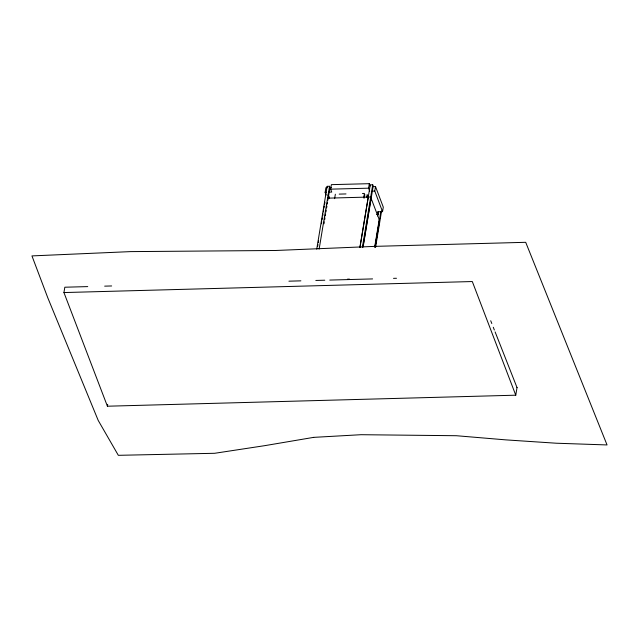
<?xml version="1.0" encoding="UTF-8"?>
<svg xmlns="http://www.w3.org/2000/svg" width="639" height="639" viewBox="0 0 639 639"><rect width="100%" height="100%" fill="white"/><g stroke="black" fill="none" stroke-linecap="round" stroke-linejoin="round"><path stroke-width="0.96" d="M517.047 387.418L515.761 395.19L107.4 406.212L63.94 292.558L64.827 287.223L87.735 286.599M107.4 406.212L107.703 404.351M326.146 195.047L325.123 192.347L325.89 187.714L327.224 187.682M316.736 249.162L327.144 186.332L329.548 186.268L329.996 187.451L327.887 200.215M317.639 246.438L317.958 244.473M318.286 242.501L318.613 240.536M321.385 223.802L321.713 221.837M322.032 219.872L322.36 217.899M322.687 215.934L323.014 213.961M323.342 211.996L323.661 210.031M323.989 208.058L324.316 206.093M324.644 204.121L324.971 202.156M319.141 249.09L329.548 186.268M323.981 223.77L324.308 221.813M324.636 219.848L324.955 217.883M325.283 215.918L325.61 213.953M325.938 211.996L326.257 210.031M326.585 208.066L326.912 206.101M327.232 204.137L327.559 202.18M328.989 192.139L331.737 192.075L330.627 189.152L331.377 184.647L369.326 183.681L370.181 185.941M334.612 198.657L335.347 194.224M363.663 197.866L364.398 193.433L362.457 193.489M364.238 198.106L364.829 194.56M366.698 197.155L367.145 194.496L367.824 196.277M369.725 191.197L368.583 188.185L369.326 183.681M359.909 247.397L370.261 184.871L372.721 184.807L373.2 186.045L363.168 246.614M359.989 247.253L368.296 197.068M362.377 247.333L372.721 184.807M362.896 247.333L371.043 198.13L379.318 219.864M376.515 214.353L378.456 214.305L377.505 211.773L382.545 211.645L374.766 191.069L375.508 186.564L372.992 186.628M377.713 215.99L378.464 211.421M374.662 247.125L379.215 219.592M374.957 247.061L380.82 211.629M375.213 246.902L379.582 220.543M375.572 247.261L381.603 210.846M382.545 211.645L383.288 207.14L375.508 186.564M339.221 194.112L346.003 193.936M327.607 198.162L370.612 197.004M104.668 286.144L111.641 285.96M288.924 281.176L300.881 280.848M315.818 280.449L324.788 280.209M329.764 280.074L372.593 278.916M393.512 278.348L396.499 278.269M63.94 292.558L472.309 281.543L515.761 395.19M329.732 187.634L331.569 187.594M330.627 189.152L368.583 188.185M325.123 192.347L326.457 192.315M372.241 191.133L374.766 191.069M347.456 279.155L349.453 279.107M490.72 320.754L491.814 323.542M493.276 327.256L494.37 330.036M495.105 331.897L517.023 387.585M327.144 186.332L327.591 187.515M328.174 194.879L329.532 198.473M328.15 195.007L329.508 198.601M313.685 437.364L264.73 445.663L214.656 453.291L118.327 455.319L98.214 420.43L47.757 297.702L31.95 255.904L130.604 251.614L275.744 250.48L375.412 246.35L525.705 242.309L607.05 444.944L556.273 443.218L505.824 439.872L456.374 435.718L361.059 434.704L313.685 437.364"/></g></svg>
